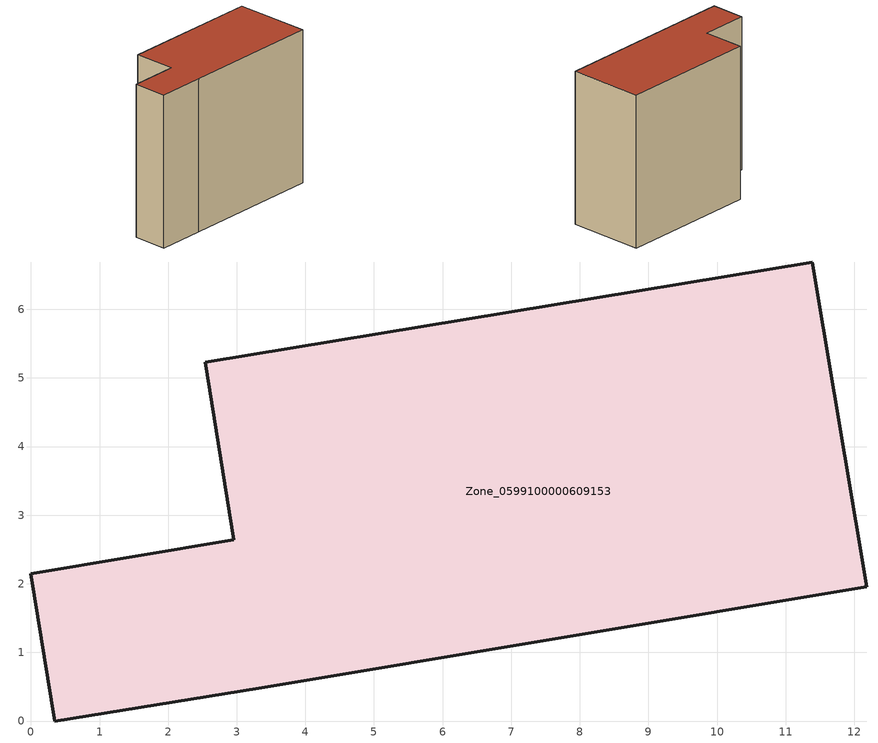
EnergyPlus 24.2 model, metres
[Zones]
Zone_0599100000609153
 floor ground (C_G): 0,2.15 2.96,2.64 2.54,5.23 11.39,6.69 12.18,1.96 3.32,0.48 0.35,0 z0
 wall outside (C_F): 2.96,2.64 0,2.15 0.35,0 3.32,0.48 12.18,1.96 11.39,6.69 2.54,5.23 2.96,2.64 z0:9.88
 roof outside (C_R): 11.39,6.69 2.54,5.23 2.96,2.64 0,2.15 0.35,0 3.32,0.48 12.18,1.96 z9.88
[BUILDING]
Pand.0599100000609153: North Axis=0; Terrain=City; Loads Convergence Tolerance Value=0.04; Temperature Convergence Tolerance Value=0.4; Solar Distribution=FullExterior; Maximum Number of Warmup Days=25; Minimum Number of Warmup Days=1
[Site:Location]
Rotterdam.The.Hague.AP_ZH_NLD Design_Conditions: Latitude=51.96; Longitude=4.45; Time Zone=1; Elevation=-4.5
[SITE:GROUNDTEMPERATURE:BUILDINGSURFACE]
18, 18, 18, 18, 18, 18, 18, 18, 18, 18, 18, 18
[MATERIAL] Thermal Absorptance=0.9; Solar Absorptance=0.7; Visible Absorptance=0.7
Name | Roughness | Thickness | Conductivity | Density | Specific Heat
G.TI.1946 | MediumSmooth | 0.15 | 1 | 540 | 1210
F.TI.1946 | Rough | 0.3 | 0.857143 | 1920 | 840
R.TI.1946 | MediumRough | 0.2 | 0.1 | 1500 | 1000
[CONSTRUCTION]
C_G: G.TI.1946
C_F: F.TI.1946
C_R: R.TI.1946
[ZONE]
Zone_0599100000609153: Type=1; Multiplier=1; Ceiling Height=Autocalculate; Volume=Autocalculate; Floor Area=autocalculate; Part of Total Floor Area=Yes
[ZONEINFILTRATION:DESIGNFLOWRATE]
Infil_Zone_0599100000609153: Zone or ZoneList or Space or SpaceList=Zone_0599100000609153; Schedule=AlwaysOn; Design Flow Rate Calculation Method=Flow/Area; Flow Rate per Floor Area=0.003; Constant Term Coefficient=1; Temperature Term Coefficient=0; Velocity Term Coefficient=0; Velocity Squared Term Coefficient=0
[HVACTEMPLATE:ZONE:IDEALLOADSAIRSYSTEM]
Zone_0599100000609153: Maximum Heating Supply Air Temperature=50; Minimum Cooling Supply Air Temperature=13; Maximum Heating Supply Air Humidity Ratio=0.0156; Minimum Cooling Supply Air Humidity Ratio=0.0077; Heating Limit=NoLimit; Cooling Limit=NoLimit; Dehumidification Control Type=ConstantSensibleHeatRatio; Cooling Sensible Heat Ratio=0.7; Dehumidification Setpoint=60; Humidification Control Type=None; Humidification Setpoint=30; Outdoor Air Method=None; Outdoor Air Flow Rate per Person=0.00944; Outdoor Air Flow Rate per Zone Floor Area=0; Outdoor Air Flow Rate per Zone=0; Demand Controlled Ventilation Type=None; Outdoor Air Economizer Type=NoEconomizer; Heat Recovery Type=None; Sensible Heat Recovery Effectiveness=0.7; Latent Heat Recovery Effectiveness=0.65
[ZONECONTROL:THERMOSTAT]
ThermostatControl_Zone_0599100000609153: Zone or ZoneList=Zone_0599100000609153; Control Type Schedule=DualSetpointControlType; Control 1=Thermostat_Zone_0599100000609153; Temperature Difference Between Cutout And Setpoint=0
[THERMOSTATSETPOINT:DUALSETPOINT]
Thermostat_Zone_0599100000609153: Heating Setpoint Temperature Schedule=HeatingSetpoint_Zone_0599100000609153; Cooling Setpoint Temperature Schedule=CoolingSetpoint_Zone_0599100000609153
[SCHEDULE:COMPACT]
HeatingSetpoint_Zone_0599100000609153: Through: 12/31, For: AllDays, Until: 24:00, 21
CoolingSetpoint_Zone_0599100000609153: Through: 12/31, For: AllDays, Until: 24:00, 24
DualSetpointControlType: Through: 12/31, For: AllDays, Until: 24:00, 4
AlwaysOn: Through: 12/31, For: AllDays, Until: 24:00, 1
